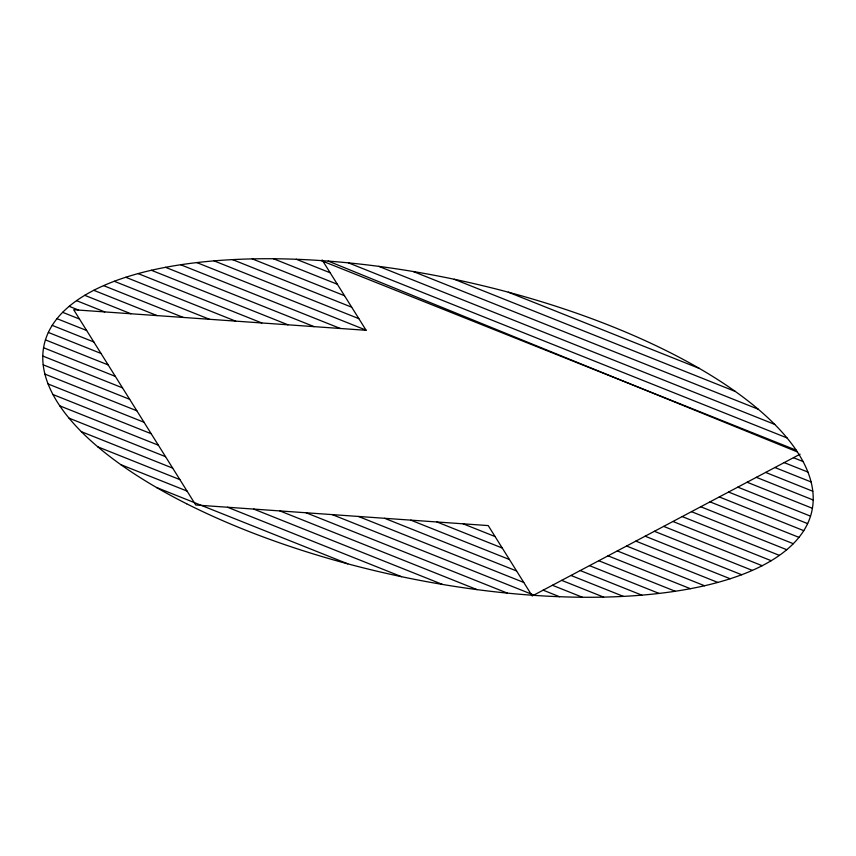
<?xml version="1.0" encoding="UTF-8"?>
<svg xmlns="http://www.w3.org/2000/svg" width="856" height="856" viewBox="0 0 856 856"><rect width="100%" height="100%" fill="white"/><g stroke="black" fill="none" stroke-linecap="round" stroke-linejoin="round"><path stroke-width="1.28" d="M800.114 454.172L532.218 595.958L488.22 525.584L195.756 505.008L73.669 309.733L366.133 330.298L322.134 259.924M508.304 292.185L699.416 368.465M454.215 279.259L735.347 391.47M413.255 271.523L758.266 409.221M378.759 266.355L774.734 424.405M348.445 262.867L787.017 437.919M321.193 260.588L796.24 450.203M296.326 259.272L330.17 272.786M793.458 457.703L803.056 461.534M273.449 258.747L337.339 284.256M784.182 462.604L807.914 472.073M252.242 258.887L344.508 295.716M774.915 467.515L811.092 481.949M232.49 259.614L351.677 307.186M765.639 472.416L812.793 491.237M214.064 260.866L358.846 318.657M756.372 477.327L813.2 500.011M196.816 262.589L366.026 330.127M747.106 482.228L812.408 508.304M180.669 264.75L340.356 328.49M737.829 487.139L810.536 516.157M165.54 267.318L314.173 326.65M728.563 492.04L807.625 523.605M151.373 270.271L288.001 324.809M719.286 496.951L803.763 530.667M138.126 273.588L261.818 322.969M710.02 501.862L798.969 537.365M125.768 277.269L235.646 321.128M700.743 506.763L793.298 543.71M114.265 281.282L209.474 319.277M691.477 511.674L786.76 549.702M103.608 285.637L183.291 317.437M682.2 516.575L779.399 555.373M93.775 290.312L157.119 315.596M672.934 521.486L771.192 560.701M84.755 295.32L130.936 313.756M663.657 526.387L762.182 565.709M76.558 300.659L104.764 311.916M654.391 531.298L752.338 570.396M69.197 306.33L78.581 310.075M645.124 536.198L741.671 574.74M62.67 312.333L79.501 319.042M635.848 541.11L730.168 578.752M56.999 318.678L86.67 330.512M626.581 546.021L717.799 582.422M52.216 325.376L93.839 341.983M617.304 550.922L704.552 585.75M48.353 332.438L101.008 353.453M608.038 555.833L690.385 588.693M45.454 339.885L108.177 364.924M598.761 560.733L675.245 591.261M43.581 347.75L115.346 376.394M589.495 565.645L659.088 593.422M42.8 356.043L122.515 387.864M463.15 523.819L495.089 536.562M580.218 570.545L641.84 595.145M43.207 364.806L129.695 399.324M436.967 521.978L502.258 548.033M570.952 575.457L623.403 596.386M44.929 374.104L136.864 410.794M410.794 520.138L509.427 559.503M561.675 580.357L603.651 597.113M48.107 383.98L144.033 422.265M384.612 518.297L516.596 570.973M552.409 585.269L582.433 597.253M52.976 394.53L151.202 433.735M358.439 516.457L523.765 582.444M543.143 590.169L559.535 596.718M59.813 405.862L158.371 445.206M332.267 514.616L534.668 595.402M69.047 418.156L165.54 456.676M306.084 512.765L507.394 593.122M81.352 431.67L172.709 468.146M279.912 510.925L477.06 589.624M97.852 446.864L179.878 479.606M253.729 509.085L442.531 584.445M120.814 464.637L187.047 491.077M227.557 507.244L401.528 576.687M156.53 487.503L347.782 563.837M328.212 261.091L797.375 451.925M186.651 503.777A392.765 150.934 12.2 0 0 808.685 521.197A392.765 150.934 12.2 0 0 288.665 259.026A392.765 150.934 12.2 0 0 186.651 503.777"/></g></svg>
